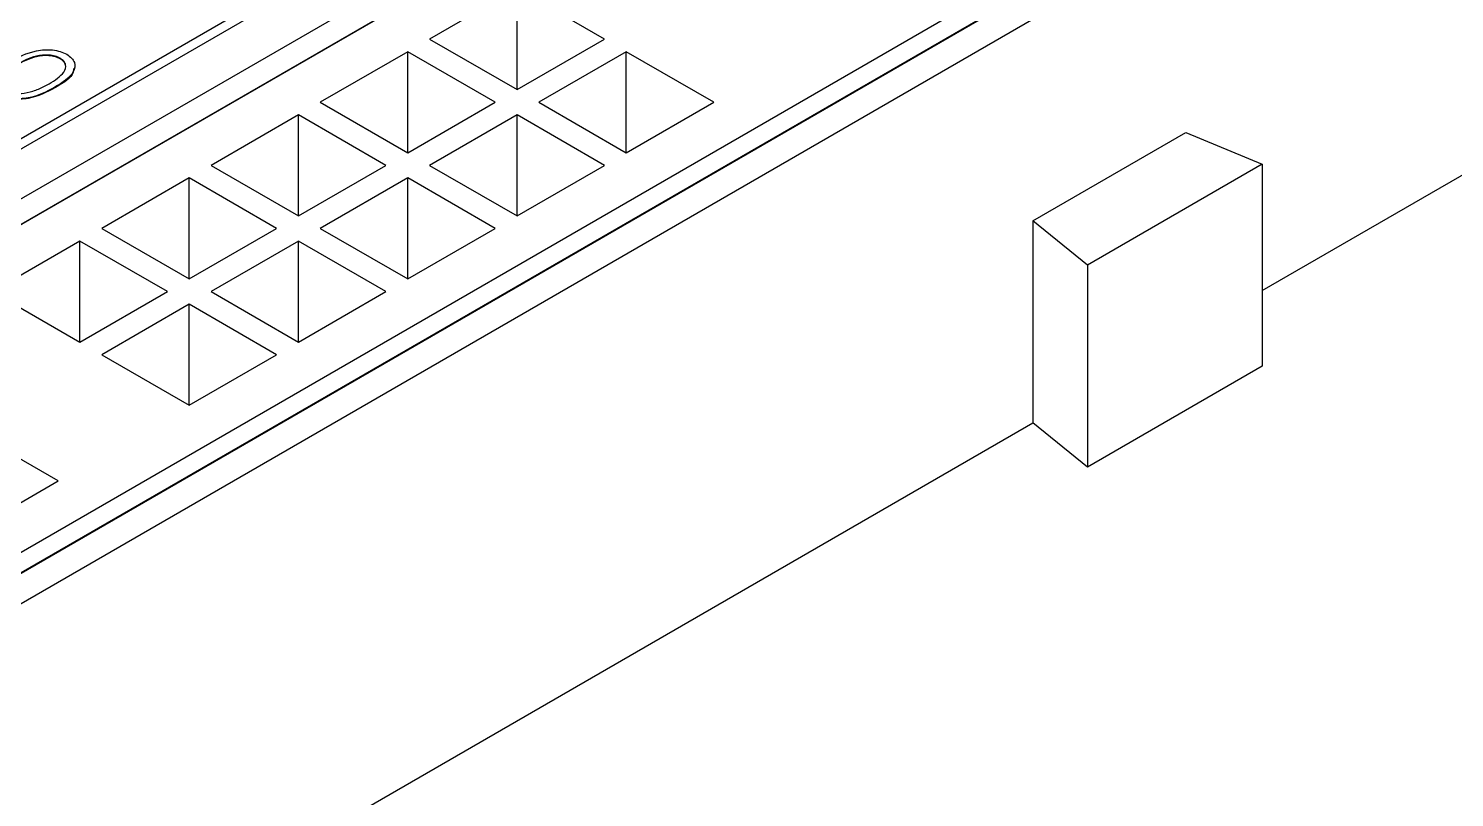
# Model space of a CAD drawing. Header units: millimetres. Extents: x 36 to 151, y 48 to 186.
# Drawn here: x 83.323 to 87.937, y 155.753 to 158.24 of the extents above; entities that cross this region are included whole.
import ezdxf

# ---------------------------------------------------------------- set-up
doc = ezdxf.new("R2010")
doc.units = ezdxf.units.MM

msp = doc.modelspace()

# ---------------------------------------------------------------- linework, layer by layer
at = {"color": 7, "linetype": 'Continuous', "lineweight": 25}
for p, q in [((87.4636, 160.2871), (75.8246, 153.568)), ((75.8529, 153.5517), (87.4919, 160.2707)), ((86.8838, 159.758), (76.56, 153.7982)), ((76.6307, 153.7574), (86.9545, 159.7172)), ((76.6307, 153.7558), (86.9545, 159.7156)), ((77.1257, 152.8169), (88.7647, 159.536)), ((87.8737, 159.1865), (77.5499, 153.2268)), ((77.6065, 153.1941), (87.9303, 159.1539)), ((77.6065, 153.1925), (87.9303, 159.1523)), ((84.9039, 158.3685), (84.621, 158.2052)), ((85.1867, 158.2052), (84.9039, 158.3685)), ((84.9039, 158.0419), (84.9039, 158.3685)), ((87.3151, 157.3927), (88.7647, 158.2295)), ((84.621, 158.2052), (84.9039, 158.0419)), ((84.9039, 158.0419), (85.1867, 158.2052)), ((83.4258, 158.1432), (83.4258, 158.1416)), ((84.5503, 158.1644), (84.2675, 158.0011)), ((84.8331, 158.0011), (84.5503, 158.1644)), ((84.5503, 157.8378), (84.5503, 158.1644)), ((85.2574, 158.1644), (84.9746, 158.0011)), ((85.5403, 158.0011), (85.2574, 158.1644)), ((85.2574, 157.8378), (85.2574, 158.1644)), ((83.4085, 158.0495), (83.4085, 158.0479)), ((84.2675, 158.0011), (84.5503, 157.8378)), ((84.5503, 157.8378), (84.8331, 158.0011)), ((84.9746, 158.0011), (85.2574, 157.8378)), ((85.2574, 157.8378), (85.5403, 158.0011)), ((84.1967, 157.9603), (83.9139, 157.797)), ((84.4796, 157.797), (84.1967, 157.9603)), ((84.1967, 157.6337), (84.1967, 157.9603)), ((84.9039, 157.9603), (84.621, 157.797)), ((85.1867, 157.797), (84.9039, 157.9603)), ((84.9039, 157.6337), (84.9039, 157.9603)), ((86.5726, 157.6173), (87.0676, 157.903)), ((87.0676, 157.903), (87.3151, 157.801)), ((83.9139, 157.797), (84.1967, 157.6337)), ((84.1967, 157.6337), (84.4796, 157.797)), ((84.621, 157.797), (84.9039, 157.6337)), ((84.9039, 157.6337), (85.1867, 157.797)), ((87.3151, 157.801), (86.7494, 157.4744)), ((87.3151, 157.801), (87.3151, 157.1478)), ((83.8432, 157.7562), (83.5604, 157.5929)), ((84.126, 157.5929), (83.8432, 157.7562)), ((83.8432, 157.4296), (83.8432, 157.7562)), ((84.5503, 157.7562), (84.2675, 157.5929)), ((84.8331, 157.5929), (84.5503, 157.7562)), ((84.5503, 157.4296), (84.5503, 157.7562)), ((86.5726, 157.6173), (86.5726, 156.9641)), ((86.7494, 157.4744), (86.5726, 157.6173)), ((83.5604, 157.5929), (83.8432, 157.4296)), ((83.8432, 157.4296), (84.126, 157.5929)), ((84.2675, 157.5929), (84.5503, 157.4296)), ((84.5503, 157.4296), (84.8331, 157.5929)), ((83.4896, 157.5521), (83.2068, 157.3888)), ((83.7725, 157.3888), (83.4896, 157.5521)), ((83.4896, 157.2255), (83.4896, 157.5521)), ((84.1967, 157.5521), (83.9139, 157.3888)), ((84.4796, 157.3888), (84.1967, 157.5521)), ((84.1967, 157.2255), (84.1967, 157.5521)), ((86.7494, 157.4744), (86.7494, 156.8212)), ((83.2068, 157.3888), (83.4896, 157.2255)), ((83.4896, 157.2255), (83.7725, 157.3888)), ((83.9139, 157.3888), (84.1967, 157.2255)), ((84.1967, 157.2255), (84.4796, 157.3888)), ((83.8432, 157.348), (83.5604, 157.1847)), ((84.126, 157.1847), (83.8432, 157.348)), ((83.8432, 157.0214), (83.8432, 157.348)), ((83.5604, 157.1847), (83.8432, 157.0214)), ((83.8432, 157.0214), (84.126, 157.1847)), ((87.3151, 157.1478), (86.7494, 156.8212)), ((79.5652, 152.9188), (86.5726, 156.9641)), ((83.4189, 156.7765), (83.1361, 156.9398)), ((86.7494, 156.8212), (86.5726, 156.9641)), ((83.1361, 156.6132), (83.4189, 156.7765))]:
    msp.add_line(p, q, dxfattribs=at)
for points, knots in [([(83.2644, 158.1327), (83.2905, 158.1468), (83.3232, 158.1645), (83.3749, 158.1715), (83.4013, 158.1709), (83.4268, 158.166), (83.4402, 158.1595), (83.4469, 158.1562)], [0, 0, 0, 0, 0.498691, 0.624167, 0.749473, 0.874745, 1, 1, 1, 1]), ([(83.4258, 158.1432), (83.4204, 158.1458), (83.4097, 158.1508), (83.3894, 158.1539), (83.3686, 158.1539), (83.3288, 158.147), (83.3036, 158.133), (83.2835, 158.1218)], [0, 0, 0, 0, 0.125142, 0.250408, 0.375537, 0.500854, 1, 1, 1, 1]), ([(83.4258, 158.1416), (83.4204, 158.1441), (83.4097, 158.1492), (83.3894, 158.1523), (83.3686, 158.1523), (83.3288, 158.1454), (83.3036, 158.1313), (83.2835, 158.1201)], [0, 0, 0, 0, 0.125142, 0.250408, 0.375537, 0.500854, 1, 1, 1, 1]), ([(83.3896, 158.0605), (83.4085, 158.0723), (83.4368, 158.0901), (83.4461, 158.1184), (83.4388, 158.134), (83.4301, 158.1401), (83.4258, 158.1432)], [0, 0, 0, 0, 0.500088, 0.749029, 0.874603, 1, 1, 1, 1]), ([(83.4469, 158.1562), (83.4526, 158.1523), (83.4641, 158.1445), (83.4758, 158.125), (83.4691, 158.088), (83.4327, 158.0649), (83.4085, 158.0495)], [0, 0, 0, 0, 0.1256, 0.251197, 0.500581, 1, 1, 1, 1]), ([(83.4427, 158.1216), (83.4414, 158.1252), (83.4387, 158.1327), (83.4302, 158.1385), (83.4258, 158.1416)], [0, 0, 0, 0, 0.474316, 1, 1, 1, 1]), ([(83.4692, 158.1098), (83.4689, 158.1058), (83.4674, 158.0813), (83.4353, 158.0631), (83.4085, 158.0479)], [0, 0, 0, 0, 0.16506, 1, 1, 1, 1]), ([(83.4085, 158.0495), (83.3819, 158.0355), (83.3419, 158.0144), (83.2779, 158.0108), (83.2441, 158.0175), (83.2306, 158.0241), (83.2239, 158.0274)], [0, 0, 0, 0, 0.499403, 0.74877, 0.874383, 1, 1, 1, 1]), ([(83.4085, 158.0479), (83.3819, 158.0338), (83.3419, 158.0128), (83.2779, 158.0091), (83.2441, 158.0159), (83.2306, 158.0225), (83.2239, 158.0258)], [0, 0, 0, 0, 0.499403, 0.74877, 0.874383, 1, 1, 1, 1]), ([(83.2463, 158.0396), (83.2528, 158.0367), (83.2658, 158.0308), (83.2959, 158.0275), (83.3159, 158.0318), (83.3282, 158.0344)], [0, 0, 0, 0, 0.280257, 0.560781, 1, 1, 1, 1]), ([(83.3282, 158.0344), (83.3407, 158.0385), (83.363, 158.0458), (83.3814, 158.056), (83.3896, 158.0605)], [0, 0, 0, 0, 0.559599, 1, 1, 1, 1])]:
    msp.add_open_spline(points, degree=3, knots=knots, dxfattribs=at)

doc.saveas('drawing.dxf')
